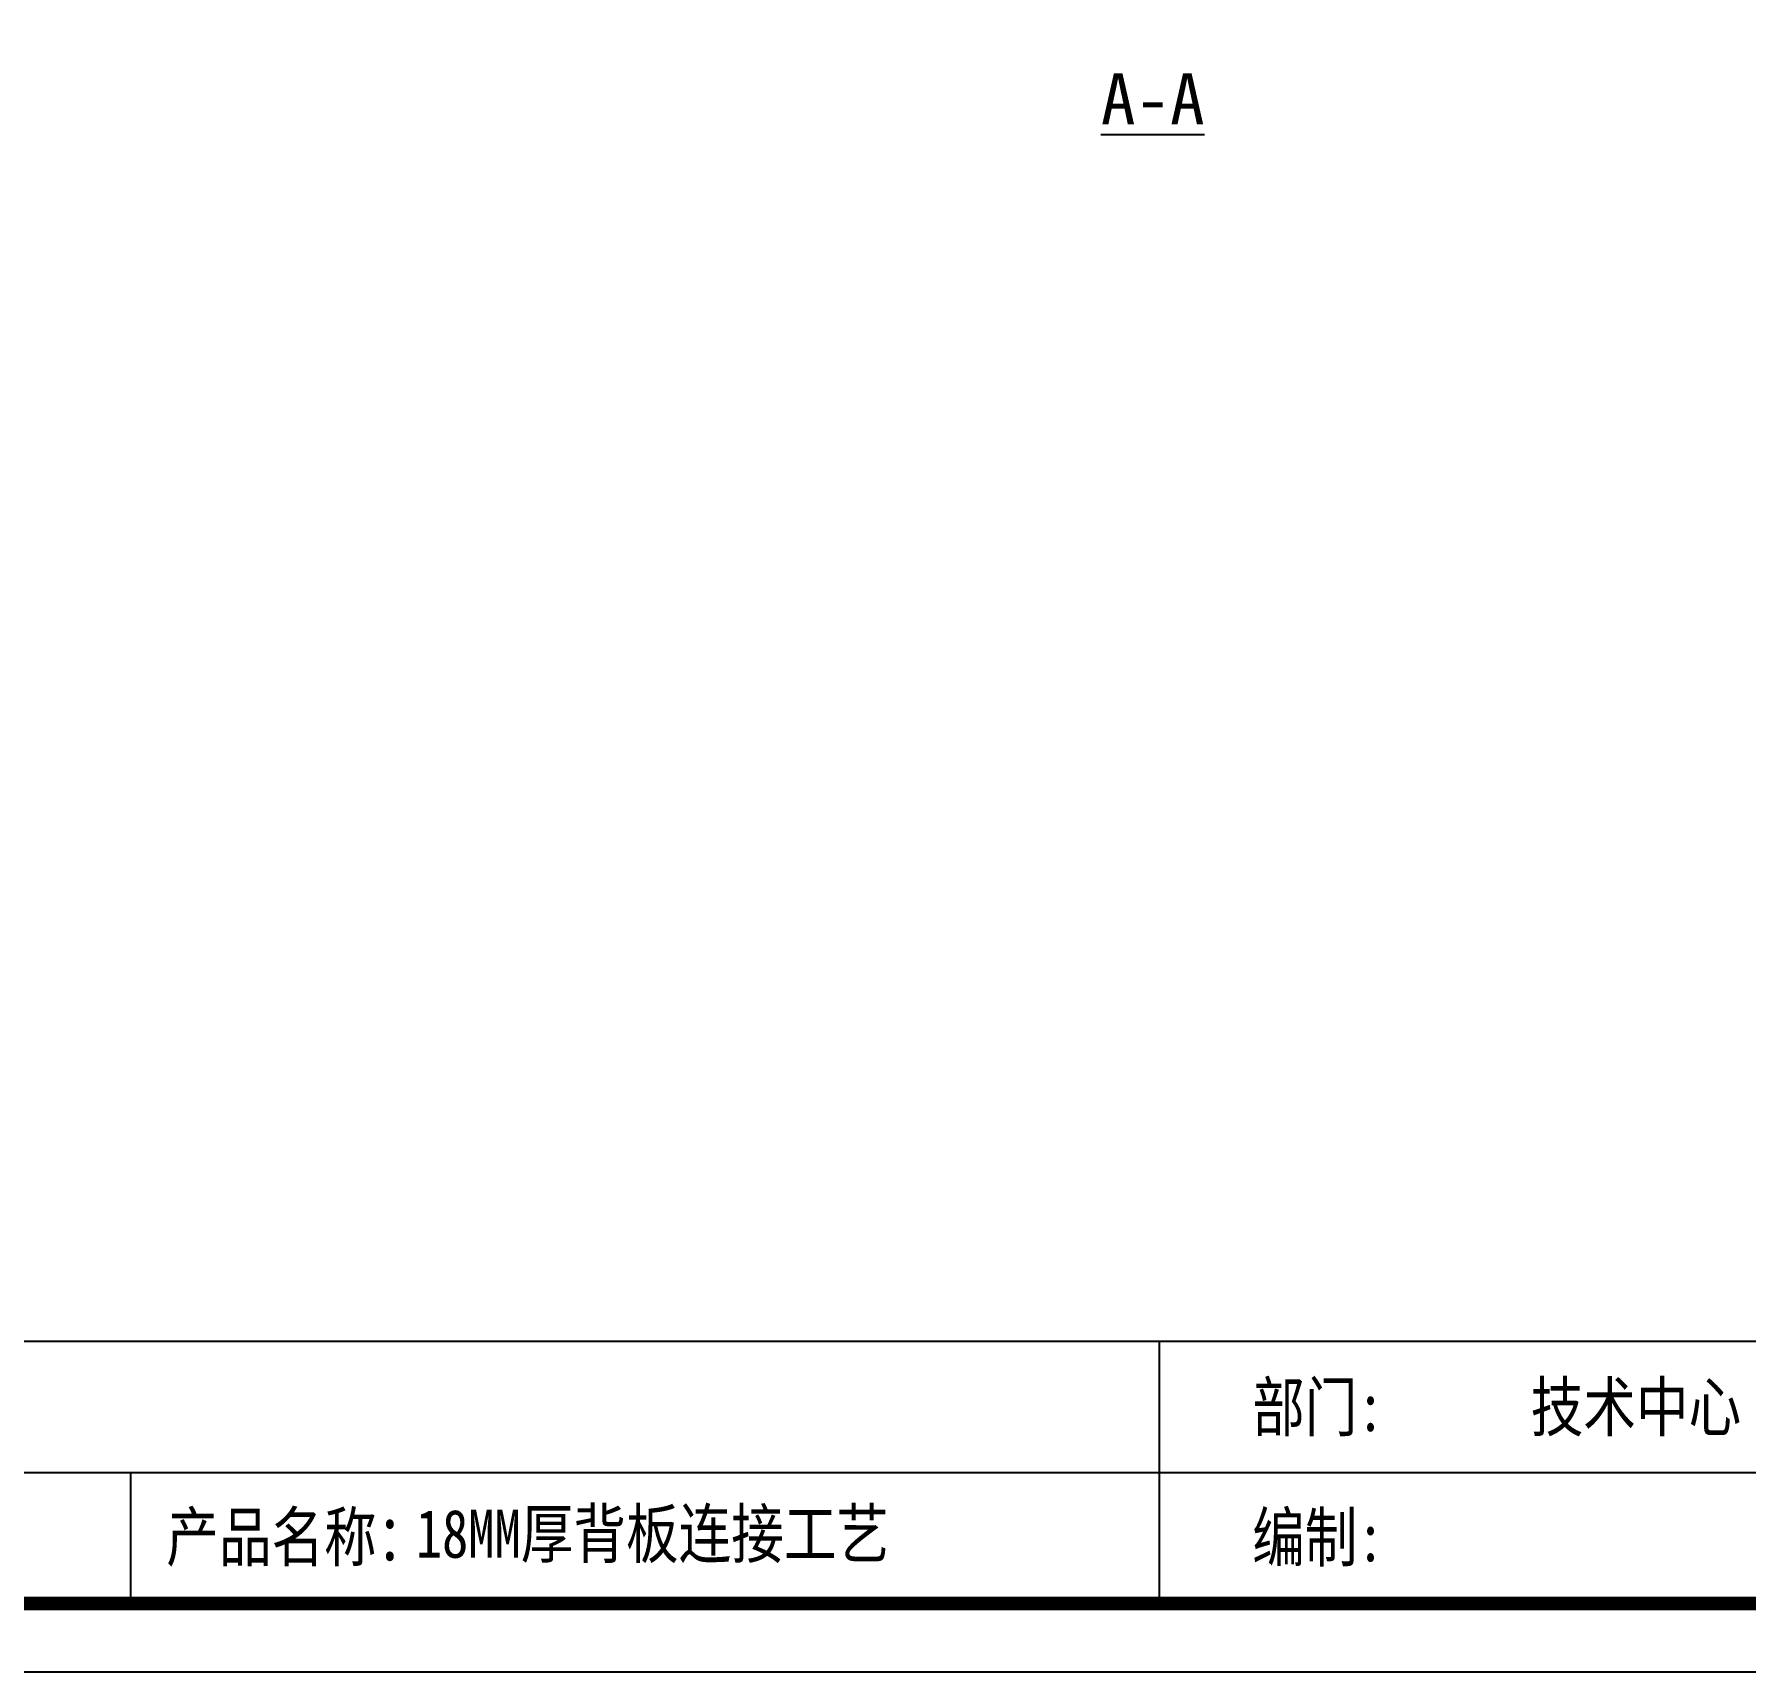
# Model space of a CAD drawing. Header units: millimetres. Extents: x 0 to 1097966, y -63096 to 223085.
# Drawn here: x 338724.7 to 338894.1, y -55190.8 to -55028.7 of the extents above; entities that cross this region are included whole.
import ezdxf

# ---------------------------------------------------------------- set-up
doc = ezdxf.new("R2010")
doc.units = ezdxf.units.MM
doc.layers.add('DZ-文字说明', color=1, linetype='Continuous')
doc.styles.add('DZ-宋体2.5', font='', dxfattribs={"width": 0.8, "height": 2.5})
doc.styles.add('宋体', font='')
doc.styles.get('DZ-宋体2.5').set_extended_font_data('SimSun')
doc.styles.get('宋体').set_extended_font_data('SimSun')

msp = doc.modelspace()

# ---------------------------------------------------------------- linework, layer by layer
msp.add_lwpolyline([(338552.218, -55190.838), (339119.218, -55190.838), (339119.218, -54789.888), (338552.218, -54789.888)], close=True)
at = {"const_width": 1.35}
msp.add_lwpolyline([(338558.968, -55184.088), (339112.468, -55184.088), (339112.468, -54796.638), (338558.968, -54796.638)], close=True, dxfattribs=at)
at = {"layer": 'DZ-文字说明', "color": 7}
for p, q in [((338836.083, -55184.088), (338836.083, -55158.11)), ((338648.299, -55171.099), (339112.468, -55171.099)), ((338734.217, -55171.099), (338734.217, -55184.088))]:
    msp.add_line(p, q, dxfattribs=at)
msp.add_lwpolyline([(338558.968, -55158.11), (339112.468, -55158.11), (339112.468, -55184.088), (338558.968, -55184.088)], close=True, dxfattribs=at)

# ---------------------------------------------------------------- texts
at = {"style": 'DZ-宋体2.5', "width": 0.8}
for s, p in [('部门:', (338845.26, -55167.004)), ('产品名称：', (338737.757, -55179.871)), ('编制:', (338845.26, -55179.901))]:
    msp.add_text(s, height=4.7732, dxfattribs=at).set_placement(p)
at = {"color": 4, "insert": (338830.283, -55035.096), "char_height": 5.03079, "width": 6.26648, "attachment_point": 4, "style": '宋体'}
msp.add_mtext('{\\L\\C256;A-A}', dxfattribs=at)
at = {"color": 2, "style": 'DZ-宋体2.5', "width": 0.8}
for tag, p in [('技术中心', (338872.834, -55167.004)), ('18MM厚背板连接工艺', (338762.463, -55179.548))]:
    msp.add_attdef(tag, p, '', height=4.773, dxfattribs=at)

doc.saveas('drawing.dxf')
